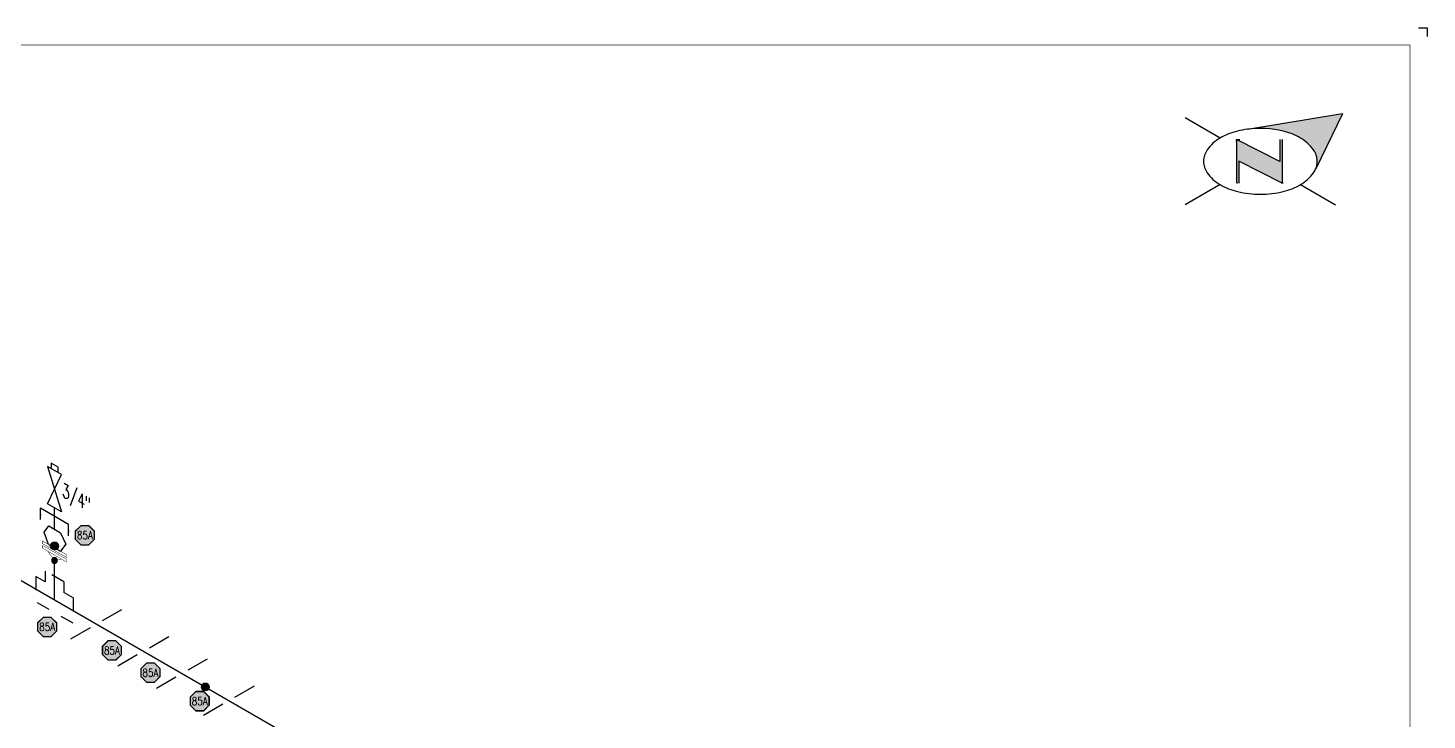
# Model space of a CAD drawing. Header units: inches. Extents: x 0.1 to 17.4, y 0.1 to 11.4.
# Drawn here: x 7.13 to 17.38, y 6.31 to 11.37 of the extents above; entities that cross this region are included whole.
import ezdxf
from ezdxf.enums import TextEntityAlignment as Align

# ---------------------------------------------------------------- set-up
doc = ezdxf.new("R2010")
doc.units = ezdxf.units.IN
doc.header["$MEASUREMENT"] = 0
doc.linetypes.add('HIDDEN2', pattern=[0.1875, 0.125, -0.0625])
for name, color, linetype in [('BORDER', 3, 'Continuous'), ('COMP', 1, 'Continuous'), ('DL', 20, 'Continuous'), ('FITTINGS', 4, 'Continuous'), ('PART_PCML', 7, 'Continuous'), ('TEXT', 7, 'Continuous'), ('WELD POINTS', 41, 'Continuous'), ('Welds', 7, 'Continuous')]:
    doc.layers.add(name, color=color, linetype=linetype)
doc.layers.add('PIPE', color=7, linetype='Continuous', lineweight=30)
doc.styles.add('PART_Standard', font='romans', dxfattribs={"width": 0.8, "height": 0.09})
doc.styles.add('Richmond', font='arial.ttf')
doc.styles.add('SIMPLEX', font='ROMANS')
doc.dimstyles.new('Richmond', dxfattribs={"dimtxt": 0.18, "dimasz": 0.18, "dimexe": 0.18, "dimexo": 0.0625, "dimgap": 0.09, "dimtad": 0, "dimtih": 1, "dimtoh": 1, "dimdec": 4, "dimzin": 0, "dimdsep": 46, "dimtxsty": 'Richmond', "dimcen": 0.09, "dimadec": 0, "dimazin": 0, "dimtfac": 1, "dimtdec": 4, "dimtofl": 0, "dimtmove": 0, "dimatfit": 3, "dimfxl": 1, "dimtolj": 1, "dimtzin": 0, "dimarcsym": 0})

# ---------------------------------------------------------------- blocks, each defined once
blk = doc.blocks.new('north2')
at = {"layer": 'BORDER'}
for points in [[(-0.706, -0.767, -0.156851), (-0.679, -0.851, -0.095667), (-0.689, -0.905), (-0.495, -0.504), (-1.19, -0.617, -0.092194), (-0.928, -0.631, -0.072341), (-0.801, -0.681, -0.106617)], [(-0.938, -1.011), (-0.936, -1.009), (-0.936, -0.691), (-0.952, -0.691), (-0.952, -0.853), (-1.27, -0.691), (-1.27, -0.707), (-1.27, -1.012), (-1.254, -1.012), (-1.254, -0.849)]]:
    blk.add_hatch(color=7, dxfattribs=at).paths.add_polyline_path(points)
at = {"layer": 'BORDER', "color": 7}
for p, q in [((-0.495, -0.504), (-1.19, -0.617)), ((-0.495, -0.504), (-0.689, -0.905)), ((-1.389, -0.681), (-1.646, -0.533)), ((-1.27, -0.691), (-1.27, -1.012)), ((-0.952, -0.853), (-1.27, -0.691)), ((-1.27, -0.707), (-1.27, -0.691)), ((-1.262, -0.691), (-1.246, -0.691)), ((-0.952, -0.691), (-0.952, -0.853)), ((-0.936, -0.691), (-0.936, -1.012)), ((-0.936, -1.012), (-1.254, -0.849)), ((-1.254, -0.849), (-1.254, -1.012)), ((-1.389, -1.021), (-1.646, -1.169)), ((-1.26, -1.011), (-1.262, -1.009)), ((-0.928, -1.012), (-0.944, -1.012)), ((-0.801, -1.021), (-0.544, -1.169))]:
    blk.add_line(p, q, dxfattribs=at)
for centre, radius, start, end in [((-1.095, -1.329), 0.719, 76.5505, 97.6203), ((-1.238, -0.944), 0.304, 120, 144.3429), ((-1.152, -1.093), 0.476, 103.4495, 120), ((-1.095, -1.329), 0.719, 97.6203, 103.4495), ((-1.039, -1.093), 0.476, 60, 76.5505), ((-0.953, -0.944), 0.304, 35.6571, 60), ((-1.367, -0.851), 0.144, 144.3429, 180), ((-0.823, -0.851), 0.144, 360, 35.6571), ((-1.367, -0.851), 0.144, 180, 215.6571), ((-0.823, -0.851), 0.144, 324.3429, 337.5547), ((-0.823, -0.851), 0.144, 337.5796, 360), ((-1.238, -0.758), 0.304, 215.6571, 240), ((-1.152, -0.609), 0.476, 240, 256.5505), ((-1.039, -0.609), 0.476, 283.4495, 300), ((-0.953, -0.758), 0.304, 300, 324.3429), ((-1.095, -0.373), 0.719, 256.5505, 270), ((-1.095, -0.373), 0.719, 270, 283.4495)]:
    blk.add_arc(centre, radius, start, end, dxfattribs=at)
blk = doc.blocks.new('A$C6804a2e5')
blk.add_blockref('north2', (0, 0))
blk = doc.blocks.new('A$C860dd1f6')
at = {"layer": 'PIPE'}
blk.add_blockref('A$C6804a2e5', (0, 0), dxfattribs=at)
blk = doc.blocks.new('Border')
at = {"layer": 'BORDER', "const_width": 0.005}
blk.add_lwpolyline([(0.25, 0.25), (17.25, 0.25), (17.25, 11.25), (0.25, 11.25)], close=True, dxfattribs=at)
blk = doc.blocks.new('4_SUPPORT_I-BEAM_30')
at = {"color": 0, "linetype": 'ByBlock', "lineweight": -2}
for p, q in [((-0.044, 0.025), (-0.186, 0.107)), ((0.186, -0.107), (0.044, -0.025))]:
    blk.add_line(p, q, dxfattribs=at)
blk = doc.blocks.new('2_WELD_SINGLE_00')
at = {"linetype": 'ByBlock', "lineweight": -2}
h = blk.add_hatch(color=0, dxfattribs=at)
edge = h.paths.add_edge_path()
edge.add_arc((0, 0), 0.0286, 0, 360)
at = {"color": 0, "linetype": 'ByBlock', "lineweight": -2}
blk.add_circle((0, 0), 0.0286, dxfattribs=at)
blk = doc.blocks.new('A09')
at = {"layer": 'Welds'}
h = blk.add_hatch(color=256, dxfattribs=at)
h.dxf.hatch_style = 1
h.paths.add_polyline_path([(-0.03, 0, 1), (0.03, 0, 1)])
blk.add_circle((0, 0), 0.03, dxfattribs=at)
blk = doc.blocks.new('O-let 1')
at = {"layer": 'FITTINGS', "linetype": 'ByBlock'}
for p, q in [((-0.044, -0.025), (0.044, 0.025)), ((0.083, -0.026), (0.044, 0.025)), ((-0.044, -0.025), (-0.077, -0.115)), ((0.044, -0.11), (0.083, -0.026)), ((-0.077, -0.115), (-0.043, -0.16)), ((-0.043, -0.16), (0.044, -0.11))]:
    blk.add_line(p, q, dxfattribs=at)
blk = doc.blocks.new('1_Text_330')
at = {"layer": 'TEXT', "style": 'PART_Standard', "oblique": 330, "width": 0.8}
blk.add_attdef('3/4"', (0, 0), '', height=0.09, rotation=330, dxfattribs=at)
blk = doc.blocks.new('Bleeder Valve 4')
at = {"layer": 'FITTINGS', "linetype": 'ByBlock'}
for p, q in [((0.026, 0.298), (-0.025, 0.327)), ((-0.025, 0.327), (-0.025, 0.287)), ((0, 0.273), (-0.051, 0.302)), ((-0.051, 0.302), (0.051, -0.03)), ((-0.051, 0.03), (0.051, 0.243)), ((0.051, 0.243), (0, 0.273)), ((0.026, 0.258), (0.026, 0.298)), ((0.051, -0.03), (-0.051, 0.03))]:
    blk.add_line(p, q, dxfattribs=at)
blk = doc.blocks.new('PART_PCML')
blk.add_hatch(color=0).paths.add_polyline_path([(-0.07, -0.029), (-0.029, -0.07), (0.029, -0.07), (0.07, -0.029), (0.07, 0.029), (0.029, 0.07), (-0.029, 0.07), (-0.07, 0.029)])
at = {"color": 7, "const_width": 0.009}
blk.add_lwpolyline([(-0.07, 0.029), (-0.029, 0.07), (0.029, 0.07), (0.07, 0.029), (0.07, -0.029), (0.029, -0.07), (-0.029, -0.07), (-0.07, -0.029), (-0.07, 0.029), (-0.029, 0.07)], dxfattribs=at)
at = {"color": 18, "true_color": 0x000000}
blk.add_lwpolyline([(-0.029, 0.07), (-0.07, 0.029), (-0.07, -0.029), (-0.029, -0.07), (0.029, -0.07), (0.07, -0.029), (0.07, 0.029), (0.029, 0.07)], close=True, dxfattribs=at)
at = {"color": 7, "true_color": 0xffffff, "style": 'SIMPLEX', "width": 0.8, "flags": 1}
for tag, p in [('CIRCUIT', (-0.094, 0.089)), ('DM', (-0.053, -0.133)), ('TYPE', (-0.075, -0.204))]:
    blk.add_attdef(tag, p, '', height=0.0586, dxfattribs=at)
at = {"color": 7, "true_color": 0xffffff, "style": 'SIMPLEX', "width": 0.8}
blk.add_attdef('DMDISP', text='', height=0.0586, dxfattribs=at).set_placement((0, 0), align=Align.MIDDLE_CENTER)
blk = doc.blocks.new('*U92')
at = {"layer": 'DL', "color": 20, "linetype": 'ByBlock', "ltscale": 0.7}
blk.add_line((-0.103, 0.122), (0.103, 0.003), dxfattribs=at)
for points in [[(-0.103, 0.204), (-0.103, 0.122)], [(0.103, 0.086), (0.103, 0.003)]]:
    blk.add_leader(points, dimstyle='Richmond', override={"dimasz": 0.04, "dimgap": 0.09, "dimtad": 0}, dxfattribs=at)

msp = doc.modelspace()

# ---------------------------------------------------------------- linework, layer by layer
for p, q in [((17.312, 11.375), (17.375, 11.375)), ((17.375, 11.375), (17.375, 11.312))]:
    msp.add_line(p, q)
at = {"layer": 'FITTINGS', "linetype": 'HIDDEN2', "lineweight": -2, "ltscale": 0.5}
for p, q in [((7.393, 7.322), (7.258, 7.4)), ((7.258, 7.4), (7.258, 7.322)), ((7.19, 7.361), (7.19, 7.174)), ((7.258, 7.322), (7.19, 7.361)), ((7.393, 7.322), (7.393, 7.244)), ((7.461, 7.018), (7.19, 7.174)), ((7.461, 7.205), (7.393, 7.244)), ((7.461, 7.205), (7.461, 7.018))]:
    msp.add_line(p, q, dxfattribs=at)
at = {"layer": 'PIPE'}
for p, q in [((4.916, 8.581), (12.353, 4.287)), ((7.326, 7.706), (7.326, 7.863)), ((7.326, 7.189), (7.326, 7.57))]:
    msp.add_line(p, q, dxfattribs=at)

# ---------------------------------------------------------------- block references
at = {"layer": 'BORDER'}
for name, p in [('Border', (0, 0)), ('A$C860dd1f6', (17.25, 11.25))]:
    msp.add_blockref(name, p, dxfattribs=at)
at = {"layer": 'FITTINGS'}
msp.add_blockref('Bleeder Valve 4', (7.326, 7.863), dxfattribs=at)
at = {"layer": 'FITTINGS', "xscale": -1}
for p in [(7.632, 7.012), (7.976, 6.814), (8.259, 6.651), (8.603, 6.452)]:
    msp.add_blockref('4_SUPPORT_I-BEAM_30', p, dxfattribs=at)
at = {"layer": 'PART_PCML', "color": 13}
for p in [(7.548, 7.662), (7.272, 6.991), (7.746, 6.819), (8.028, 6.656), (8.389, 6.448)]:
    msp.add_blockref('PART_PCML', p, dxfattribs=at).add_auto_attribs({'DMDISP': '85A'})
at = {"layer": 'TEXT'}
msp.add_blockref('1_Text_330', (7.382, 7.947), dxfattribs=at).add_auto_attribs({'3/4"': '3/4"'})
at = {"layer": 'WELD POINTS'}
msp.add_blockref('2_WELD_SINGLE_00', (8.43, 6.552), dxfattribs=at)

# ---------------------------------------------------------------- next in the draw order: wipeouts: each hides what was drawn before it
msp.add_wipeout([(7.239, 7.62), (7.274, 7.6), (7.326, 7.57), (7.378, 7.54), (7.413, 7.52), (7.413, 7.467), (7.378, 7.487), (7.326, 7.477), (7.274, 7.547), (7.239, 7.567)]).dxf.layer = 'COMP'

# ---------------------------------------------------------------- next in the draw order: linework, layer by layer
at = {"layer": 'COMP', "linetype": 'Continuous'}
for points, const_width in [([(7.413, 7.5), (7.239, 7.6), (7.239, 7.62), (7.413, 7.52)], 0.00347), ([(7.413, 7.487), (7.413, 7.467), (7.239, 7.567), (7.239, 7.587)], 0.003)]:
    msp.add_lwpolyline(points, close=True, dxfattribs=dict(at, const_width=const_width))
at = {"layer": 'COMP', "const_width": 0.003}
msp.add_lwpolyline([(7.274, 7.547), (7.326, 7.477), (7.378, 7.487)], dxfattribs=at)

# ---------------------------------------------------------------- next in the draw order: block references
at = {"layer": 'DL', "rotation": 180}
msp.add_blockref('*U92', (7.326, 7.863), dxfattribs=at)
at = {"layer": 'FITTINGS', "xscale": -1, "rotation": 180}
msp.add_blockref('O-let 1', (7.326, 7.57), dxfattribs=at)
at = {"layer": 'WELD POINTS'}
msp.add_blockref('2_WELD_SINGLE_00', (7.326, 7.584), dxfattribs=at)
at = {"layer": 'Welds', "xscale": -0.7, "yscale": 0.7, "zscale": 0.7, "rotation": 59.99999999999994}
msp.add_blockref('A09', (7.326, 7.477), dxfattribs=at)

doc.saveas('drawing.dxf')
